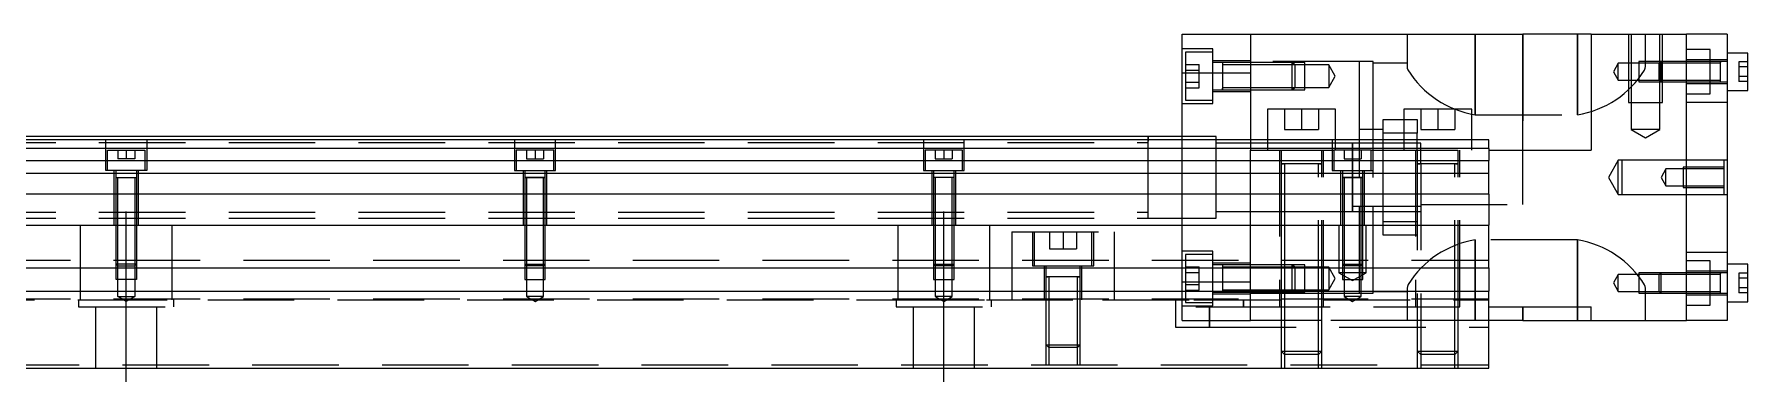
# Model space of a CAD drawing. Header units: millimetres. Extents: x -10 to 849, y -282 to 77.
# Drawn here: x 426.5 to 678, y -223.6 to -172.6 of the extents above; entities that cross this region are included whole.
import ezdxf

# ---------------------------------------------------------------- set-up
doc = ezdxf.new("R2010")
doc.units = ezdxf.units.MM
doc.linetypes.add('CENTER', pattern=[50.8, 31.75, -6.35, 6.35, -6.35])
doc.linetypes.add('DASHED', pattern=[19.05, 12.7, -6.35])
doc.layers.add('CENTER', color=1, linetype='CENTER')

msp = doc.modelspace()

# ---------------------------------------------------------------- linework, layer by layer
at = {"color": 7, "linetype": 'Continuous', "lineweight": -3}
for p, q in [((595, -178.28029), (595, -172.61)), ((595, -172.61), (605, -172.61)), ((605, -172.61), (645, -172.61)), ((605, -172.61), (605, -188.11)), ((645, -189.61), (645, -172.61)), ((655, -172.61), (645, -172.61)), ((655, -172.61), (655, -189.61)), ((655, -172.61), (669, -172.61)), ((675, -172.61), (669, -172.61)), ((669, -214.61), (669, -172.61)), ((675, -172.61), (675, -214.61)), ((678, -175.36), (675, -175.36)), ((678, -180.86), (678, -175.36)), ((595, -188.11), (595, -178.28029)), ((595, -178.28029), (605, -178.28029)), ((675, -180.86), (678, -180.86)), ((617.5, -183.61), (607.5, -183.61)), ((607.5, -183.61), (607.5, -188.11)), ((617.5, -188.11), (617.5, -183.61)), ((637.5, -183.61), (627.5, -183.61)), ((627.5, -183.61), (627.5, -188.11)), ((637.5, -188.11), (637.5, -183.61)), ((590.005, -187.61), (390.5, -187.61)), ((640, -188.11), (390.5, -188.11)), ((595, -187.61), (589.995, -187.61)), ((590, -193.61), (590, -187.609994)), ((590, -199.610006), (590, -187.609994)), ((590, -188.108756), (590, -187.61)), ((590, -198.735), (590, -188.485)), ((620, -193.61), (620, -188.609994)), ((620, -198.610006), (620, -188.609994)), ((640, -189.362272), (640, -188.11)), ((640, -189.362272), (390.5, -189.362272)), ((390.5, -191.13668), (640, -191.13668)), ((620, -189.36), (620, -189.61)), ((621, -189.36), (620, -189.36)), ((620, -190.91), (620, -192.61)), ((624.5, -189.36), (621, -189.36)), ((627.5, -189.36), (624.5, -189.36)), ((629.5, -189.36), (627.5, -189.36)), ((630, -189.36), (629.5, -189.36)), ((640, -189.362272), (640, -191.13668)), ((640, -189.61), (655, -189.61)), ((640, -193.033076), (640, -191.13668)), ((640, -193.033076), (390.5, -193.033076)), ((620, -192.61), (620, -193.61)), ((640, -196.087372), (640, -193.033076)), ((640, -196.087372), (390.5, -196.087372)), ((640, -196.087372), (640, -200.61)), ((620, -197.86), (630, -197.86)), ((0, -200.61), (640, -200.61)), ((590, -199.610006), (590, -198.735)), ((640, -206.91), (640, -200.61)), ((0, -206.91), (640, -206.91)), ((640, -206.91), (640, -210.31)), ((678, -206.36), (675, -206.36)), ((678, -211.86), (678, -206.36)), ((0, -210.31), (640, -210.31)), ((640, -221.61), (640, -210.31)), ((610, -212.61), (610, -219.61)), ((615, -219.61), (615, -212.61)), ((640, -212.61), (655, -212.61)), ((645, -214.61), (645, -212.61)), ((655, -214.61), (655, -212.61)), ((675, -211.86), (678, -211.86)), ((645, -214.61), (640, -214.61)), ((645, -214.61), (655, -214.61)), ((655, -214.61), (669, -214.61)), ((675, -214.61), (669, -214.61)), ((0, -221.61), (640, -221.61))]:
    msp.add_line(p, q, dxfattribs=at)
at = {"color": 3, "linetype": 'DASHED', "lineweight": -3}
for p, q in [((628, -172.61), (628, -177.344622)), ((638, -184.414212), (638, -172.61)), ((638, -172.61), (638, -184.414212)), ((645, -172.61), (645, -189.61)), ((653, -172.61), (653, -184.414212)), ((653, -184.414212), (653, -172.61)), ((660.500006, -172.61), (660.500006, -182.61)), ((660.9, -172.61), (660.9, -182.61)), ((663, -177.344622), (663, -172.61)), ((665.1, -182.61), (665.1, -172.61)), ((665.499994, -182.61), (665.499994, -172.61)), ((599.5, -174.760758), (595, -174.760758)), ((595.5, -175.260758), (595.5, -178.760758)), ((599.5, -175.260758), (595.5, -175.260758)), ((599.5, -182.760758), (599.5, -174.760758)), ((672.5, -174.86), (669, -174.86)), ((672.5, -181.36), (672.5, -174.86)), ((595.5, -177.028706), (597.5, -177.028706)), ((595.5, -177.894732), (597.5, -177.894732)), ((597.5, -177.894732), (597.5, -177.028706)), ((597.5, -179.626782), (597.5, -177.894732)), ((605, -176.510758), (599.5, -176.510758)), ((600.9, -176.760758), (599.5, -176.760758)), ((600.9, -176.760758), (600.895, -176.760758)), ((600.9, -176.760752), (600.9, -180.760762)), ((600.9, -176.760752), (600.9, -177.110758)), ((600.9, -176.760758), (600.9, -176.977426)), ((605, -176.760758), (600.9, -176.760758)), ((600.905, -176.760758), (600.9, -176.760758)), ((600.9, -176.977426), (600.9, -178.760758)), ((600.9, -177.110758), (600.9, -178.627714)), ((605, -177.110758), (600.9, -177.110758)), ((621, -176.61), (605, -176.61)), ((611.15, -176.760758), (605, -176.760758)), ((611.15, -176.76076), (605, -176.760762)), ((611.5, -177.110758), (605, -177.110758)), ((611.15, -178.760758), (611.15, -176.760758)), ((611.5, -177.110758), (611.15, -176.760758)), ((613, -176.760762), (611.15, -176.76076)), ((611.5, -177.110758), (611.5, -178.760758)), ((613, -177.110758), (611.5, -177.110758)), ((613, -180.760752), (613, -176.760762)), ((616.5, -177.110758), (613, -177.110758)), ((616.5, -177.110758), (616.5, -180.410758)), ((617.452628, -178.760758), (616.5, -177.110758)), ((621, -188.11), (621, -176.61)), ((623, -176.61), (621, -176.61)), ((623, -188.11), (623, -176.61)), ((628, -176.86), (623, -176.86)), ((628, -177.344622), (628.03311, -177.566202)), ((628.03311, -177.566202), (628.13006, -177.82654)), ((659, -176.86), (658.278312, -178.11)), ((658.278312, -178.11), (659, -179.36)), ((659, -179.36), (659, -176.86)), ((662, -176.86), (659, -176.86)), ((665.25, -176.610002), (662, -176.610006)), ((662, -176.610006), (662, -179.609994)), ((665, -176.86), (662, -176.86)), ((662.840926, -177.887602), (662.9594, -177.592522)), ((662.9594, -177.592522), (663, -177.344622)), ((665.25, -176.61), (665, -176.86)), ((665, -179.36), (665, -176.86)), ((669, -176.86), (665, -176.86)), ((665.25, -176.61), (665.25, -179.61)), ((669, -176.61), (665.25, -176.61)), ((669, -176.610006), (665.25, -176.610002)), ((675, -176.36), (669, -176.36)), ((674.005, -176.61), (669, -176.61)), ((674, -176.86), (669, -176.86)), ((675, -176.61), (673.995, -176.61)), ((674, -178.11), (674, -176.609994)), ((674, -179.610006), (674, -176.609994)), ((674, -178.11), (674, -176.609994)), ((674, -179.610006), (674, -176.609994)), ((674, -176.61), (674, -176.73467)), ((674, -176.734678), (674, -176.61)), ((674, -176.61), (674, -176.73467)), ((674, -176.734678), (674, -176.61)), ((674, -177.979964), (674, -176.734678)), ((674, -177.984988), (674, -176.86)), ((674, -179.48533), (674, -177.979964)), ((674, -179.36), (674, -177.984988)), ((676.7, -176.666624), (676.7, -177.388312)), ((678, -176.666624), (676.7, -176.666624)), ((676.7, -177.388312), (676.7, -178.831688)), ((678, -177.388312), (676.7, -177.388312)), ((595.5, -178.760758), (595.5, -182.260758)), ((595.5, -179.626782), (597.5, -179.626782)), ((595.5, -180.492808), (597.5, -180.492808)), ((597.5, -180.492808), (597.5, -179.626782)), ((599.5, -180.760758), (600.905, -180.760758)), ((599.5, -181.010758), (605, -181.010758)), ((600.895, -180.760758), (605, -180.760758)), ((600.9, -178.627714), (600.9, -178.893802)), ((600.9, -178.760758), (600.9, -180.760762)), ((600.9, -178.760758), (600.9, -180.54405)), ((600.9, -178.893802), (600.9, -180.410758)), ((600.9, -180.410758), (600.9, -180.760762)), ((600.9, -180.410758), (605, -180.410758)), ((600.9, -180.54405), (600.9, -180.760758)), ((600.9, -180.54405), (600.9, -180.760758)), ((600.9, -180.760758), (600.9, -180.54409)), ((605, -180.410758), (611.5, -180.410758)), ((605, -180.760752), (611.15, -180.760756)), ((605, -180.760758), (611.15, -180.760758)), ((611.15, -180.760758), (611.15, -178.760758)), ((611.15, -180.760758), (611.5, -180.410758)), ((611.15, -180.760756), (613, -180.760752)), ((611.5, -178.760758), (611.5, -180.410758)), ((611.5, -180.410758), (613, -180.410758)), ((613, -180.410758), (616.5, -180.410758)), ((616.5, -180.410758), (617.452628, -178.760758)), ((659, -179.36), (662, -179.36)), ((662, -179.36), (665, -179.36)), ((662, -179.609994), (665.25, -179.609998)), ((665, -179.36), (669, -179.36)), ((665, -179.36), (665.25, -179.61)), ((665.25, -179.609998), (669, -179.609994)), ((665.25, -179.61), (669, -179.61)), ((669, -179.36), (674, -179.36)), ((669, -179.61), (674, -179.61)), ((669, -179.86), (675, -179.86)), ((673.995, -179.61), (674, -179.61)), ((674, -179.610006), (674, -179.36)), ((674, -179.61), (674, -179.48533)), ((674, -179.61), (674.005, -179.61)), ((674, -179.61), (675, -179.61)), ((678, -178.831688), (676.7, -178.831688)), ((676.7, -178.831688), (676.7, -179.553376)), ((678, -179.553376), (676.7, -179.553376)), ((595, -182.760758), (599.5, -182.760758)), ((595.5, -182.260758), (599.5, -182.260758)), ((660.500006, -182.61), (665.499994, -182.61)), ((660.9, -182.61), (660.9, -186.61)), ((665.1, -186.61), (665.1, -182.61)), ((669, -181.36), (672.5, -181.36)), ((675, -182.61), (669, -182.61)), ((610, -183.61), (610, -186.61)), ((612.5, -183.61), (612.5, -186.61)), ((615, -183.61), (615, -186.61)), ((624.5, -185.11), (627.5, -185.11)), ((624.5, -187.11), (624.5, -185.11)), ((627.5, -185.11), (629.5, -185.11)), ((629.5, -185.11), (629.5, -187.11)), ((630, -183.61), (630, -186.61)), ((632.5, -183.61), (632.5, -186.61)), ((635, -183.61), (635, -186.61)), ((638, -184.414212), (653, -184.414212)), ((55, -188.485), (590, -188.485)), ((437, -192.61), (437, -188.11)), ((443, -188.11), (443, -192.61)), ((497, -188.11), (497, -192.61)), ((503, -192.61), (503, -188.11)), ((557, -188.11), (557, -192.61)), ((563, -192.61), (563, -188.11)), ((590, -187.61), (590, -188.284782)), ((590, -193.409962), (590, -188.108756)), ((600, -187.61), (595, -187.61)), ((595, -200.61), (595, -188.11)), ((600, -188.11), (600, -187.61)), ((600, -193.61), (600, -188.11)), ((605, -188.61), (600, -188.61)), ((605, -188.11), (605, -189.61)), ((607.5, -188.61), (605, -188.61)), ((607.5, -188.11), (607.5, -189.61)), ((617.5, -188.61), (607.5, -188.61)), ((610, -186.61), (612.5, -186.61)), ((612.5, -186.61), (615, -186.61)), ((617, -188.11), (617, -192.61)), ((617.5, -189.61), (617.5, -188.11)), ((620.005, -188.61), (617.5, -188.61)), ((621, -188.61), (619.995, -188.61)), ((620, -188.61), (620, -189.174922)), ((620, -189.17491), (620, -188.61)), ((624.5, -186.61), (621, -186.61)), ((621, -189.61), (621, -188.11)), ((624.5, -188.61), (621, -188.61)), ((623, -192.61), (623, -188.11)), ((627.5, -187.11), (624.5, -187.11)), ((624.5, -188.11), (624.5, -187.11)), ((624.5, -189.61), (624.5, -188.11)), ((627.5, -188.61), (624.5, -188.61)), ((629.5, -187.11), (627.5, -187.11)), ((627.5, -188.11), (627.5, -189.61)), ((629.5, -188.61), (627.5, -188.61)), ((629.5, -188.11), (629.5, -187.11)), ((629.5, -189.61), (629.5, -188.11)), ((630, -188.61), (629.5, -188.61)), ((630, -186.61), (632.5, -186.61)), ((630, -189.61), (630, -188.61)), ((632.5, -186.61), (635, -186.61)), ((637.5, -189.61), (637.5, -188.11)), ((663, -186.61), (660.9, -186.61)), ((660.9, -186.61), (663, -187.822436)), ((665.1, -186.61), (663, -186.61)), ((663, -187.822436), (665.1, -186.61)), ((437.25, -189.61), (442.75, -189.61)), ((437.25, -192.61), (437.25, -189.61)), ((438.75, -189.61), (438.75, -190.91)), ((440, -190.91), (438.75, -190.91)), ((440, -189.61), (440, -190.91)), ((441.25, -190.91), (440, -190.91)), ((441.25, -189.61), (441.25, -190.91)), ((442.75, -189.61), (442.75, -192.61)), ((502.75, -189.61), (497.25, -189.61)), ((497.25, -189.61), (497.25, -192.61)), ((498.75, -189.61), (498.75, -190.91)), ((498.75, -190.91), (500, -190.91)), ((500, -189.61), (500, -190.91)), ((500, -190.91), (501.25, -190.91)), ((501.25, -189.61), (501.25, -190.91)), ((502.75, -192.61), (502.75, -189.61)), ((562.75, -189.61), (557.25, -189.61)), ((557.25, -189.61), (557.25, -192.61)), ((558.75, -189.61), (558.75, -190.91)), ((558.75, -190.91), (560, -190.91)), ((560, -189.61), (560, -190.91)), ((560, -190.91), (561.25, -190.91)), ((561.25, -189.61), (561.25, -190.91)), ((562.75, -192.61), (562.75, -189.61)), ((605, -189.61), (617.25, -189.61)), ((605, -200.61), (605, -189.61)), ((609.25, -189.61), (609.25, -212.61)), ((609.5, -189.61), (609.5, -191.61)), ((615.5, -191.61), (615.5, -189.61)), ((615.75, -212.61), (615.75, -189.61)), ((622.75, -189.61), (617.25, -189.61)), ((617.25, -189.61), (617.25, -192.61)), ((618.75, -189.61), (618.75, -190.91)), ((618.75, -190.91), (620, -190.91)), ((620, -189.174922), (620, -189.5097)), ((620, -189.61), (620, -190.91)), ((620, -190.91), (621.25, -190.91)), ((620, -191.00963), (620, -192.609882)), ((621, -192.61), (621, -189.61)), ((621.25, -189.61), (621.25, -190.91)), ((622.75, -189.61), (640, -189.61)), ((622.75, -192.61), (622.75, -189.61)), ((624.5, -200.11), (624.5, -189.61)), ((629.25, -189.61), (629.25, -212.61)), ((629.5, -189.61), (629.5, -191.61)), ((630, -191.61), (630, -189.61)), ((635.5, -191.61), (635.5, -189.61)), ((635.75, -212.61), (635.75, -189.61)), ((645, -197.61), (645, -189.61)), ((659, -191.11), (657.556624, -193.61)), ((659, -196.11), (659, -191.11)), ((659.5, -191.11), (659, -191.11)), ((659.5, -191.11), (659.5, -196.11)), ((669, -191.11), (659.5, -191.11)), ((674.5, -191.11), (669, -191.11)), ((674.5, -191.11), (674.5, -196.11)), ((675, -191.11), (674.5, -191.11)), ((443, -192.61), (437, -192.61)), ((438.25, -200.61), (438.25, -192.61)), ((438.499994, -193.61), (440.001196, -193.61)), ((438.5, -193.61), (438.5, -192.61)), ((438.5, -193.61), (438.5, -193.605)), ((438.5, -193.61), (438.62467, -193.61)), ((438.5, -193.615), (438.5, -193.61)), ((438.5, -200.61), (438.5, -193.61)), ((438.62467, -193.61), (440.001196, -193.61)), ((438.75, -200.61), (438.75, -193.61)), ((440.001196, -193.61), (441.500006, -193.61)), ((440.001196, -193.61), (441.375322, -193.61)), ((441.25, -193.61), (441.25, -200.61)), ((441.375322, -193.61), (441.5, -193.61)), ((441.5, -192.61), (441.5, -193.61)), ((441.5, -193.605), (441.5, -193.61)), ((441.5, -193.61), (441.5, -193.615)), ((441.5, -193.61), (441.5, -200.61)), ((441.75, -192.61), (441.75, -200.61)), ((497, -192.61), (503, -192.61)), ((498.25, -192.61), (498.25, -200.61)), ((501.500006, -193.61), (498.499994, -193.61)), ((499.998804, -193.61), (498.499994, -193.61)), ((498.5, -192.61), (498.5, -193.61)), ((498.5, -193.605), (498.5, -193.61)), ((498.5, -193.61), (498.62467, -193.61)), ((498.624678, -193.61), (498.5, -193.61)), ((498.5, -193.61), (498.5, -193.615)), ((498.5, -193.61), (498.5, -200.61)), ((498.62467, -193.61), (501.375392, -193.61)), ((499.998804, -193.61), (498.624678, -193.61)), ((498.75, -193.61), (498.75, -200.61)), ((501.500006, -193.61), (499.998804, -193.61)), ((501.37533, -193.61), (499.998804, -193.61)), ((501.25, -200.61), (501.25, -193.61)), ((501.5, -193.61), (501.37533, -193.61)), ((501.375392, -193.61), (501.5, -193.61)), ((501.5, -193.61), (501.5, -192.61)), ((501.5, -193.61), (501.5, -193.605)), ((501.5, -193.615), (501.5, -193.61)), ((501.5, -200.61), (501.5, -193.61)), ((501.75, -200.61), (501.75, -192.61)), ((557, -192.61), (563, -192.61)), ((558.25, -192.61), (558.25, -200.61)), ((559.998804, -193.61), (558.499994, -193.61)), ((558.5, -192.61), (558.5, -193.61)), ((558.5, -193.605), (558.5, -193.61)), ((558.624678, -193.61), (558.5, -193.61)), ((558.5, -193.61), (558.5, -200.61)), ((558.5, -193.61), (558.5, -193.615)), ((559.998804, -193.61), (558.624678, -193.61)), ((558.75, -193.61), (558.75, -200.61)), ((561.500006, -193.61), (559.998804, -193.61)), ((561.37533, -193.61), (559.998804, -193.61)), ((561.25, -200.61), (561.25, -193.61)), ((561.5, -193.61), (561.37533, -193.61)), ((561.5, -193.61), (561.5, -192.61)), ((561.5, -193.61), (561.5, -193.605)), ((561.5, -200.61), (561.5, -193.61)), ((561.5, -193.615), (561.5, -193.61)), ((561.75, -200.61), (561.75, -192.61)), ((590, -199.609164), (590, -193.409962)), ((600, -199.61), (600, -193.61)), ((615.500006, -191.61), (609.499994, -191.61)), ((615.500006, -191.61), (609.499994, -191.61)), ((615.500006, -191.61), (609.499994, -191.61)), ((609.5, -191.605), (609.5, -191.61)), ((609.5, -191.61), (609.84965, -191.61)), ((609.849602, -191.61), (609.5, -191.61)), ((609.5, -191.61), (609.5, -191.615)), ((609.5, -191.61), (609.5, -200.61)), ((615.15035, -191.61), (609.849602, -191.61)), ((610, -191.61), (610, -200.61)), ((615, -212.61), (615, -191.61)), ((615.150204, -191.61), (615.5, -191.61)), ((615.5, -191.61), (615.15035, -191.61)), ((615.5, -191.61), (615.5, -191.605)), ((615.5, -191.615), (615.5, -191.61)), ((615.5, -212.61), (615.5, -191.61)), ((617, -192.61), (623, -192.61)), ((618.25, -192.61), (618.25, -200.61)), ((621.500006, -193.61), (618.499994, -193.61)), ((620, -193.61), (618.499994, -193.61)), ((618.5, -192.61), (618.5, -193.61)), ((618.5, -193.605), (618.5, -193.61)), ((618.5, -193.61), (618.62467, -193.61)), ((618.624678, -193.61), (618.5, -193.61)), ((618.5, -193.61), (618.5, -193.615)), ((618.5, -193.61), (618.5, -200.61)), ((618.62467, -193.61), (621.375392, -193.61)), ((619.998804, -193.61), (618.624678, -193.61)), ((618.75, -193.61), (618.75, -200.61)), ((621.37533, -193.61), (619.998804, -193.61)), ((620, -192.609882), (620, -193.409974)), ((620, -193.409974), (620, -193.61)), ((621.500006, -193.61), (620, -193.61)), ((620, -193.61), (620, -197.86)), ((620, -193.61), (620, -198.045962)), ((621, -193.61), (621, -192.61)), ((621, -210.61), (621, -193.61)), ((621.25, -200.61), (621.25, -193.61)), ((621.5, -193.61), (621.37533, -193.61)), ((621.375392, -193.61), (621.5, -193.61)), ((621.5, -193.61), (621.5, -192.61)), ((621.5, -193.61), (621.5, -193.605)), ((621.5, -193.615), (621.5, -193.61)), ((621.5, -200.61), (621.5, -193.61)), ((621.75, -200.61), (621.75, -192.61)), ((623, -193.61), (623, -192.61)), ((623, -210.61), (623, -193.61)), ((635.500006, -191.61), (629.499994, -191.61)), ((635.500006, -191.61), (629.499994, -191.61)), ((629.5, -191.605), (629.5, -191.61)), ((629.5, -191.61), (629.84965, -191.61)), ((629.849602, -191.61), (629.5, -191.61)), ((629.5, -191.61), (629.5, -212.61)), ((629.5, -191.61), (629.5, -191.615)), ((635.15035, -191.61), (629.849602, -191.61)), ((630, -191.61), (630, -212.61)), ((635, -212.61), (635, -191.61)), ((635.150204, -191.61), (635.5, -191.61)), ((635.5, -191.61), (635.15035, -191.61)), ((635.5, -191.61), (635.5, -191.605)), ((635.5, -212.61), (635.5, -191.61)), ((635.5, -191.615), (635.5, -191.61)), ((657.556624, -193.61), (659, -196.11)), ((666, -192.36), (665.278312, -193.61)), ((665.278312, -193.61), (666, -194.86)), ((666, -194.86), (666, -192.36)), ((668.5, -192.36), (666, -192.36)), ((668.5, -192.110006), (668.5, -195.109994)), ((669, -192.110006), (668.5, -192.110006)), ((674.5, -192.36), (668.5, -192.36)), ((674.5, -192.110006), (669, -192.110006)), ((659, -196.11), (659.5, -196.11)), ((659.5, -196.11), (669, -196.11)), ((666, -194.86), (668.5, -194.86)), ((668.5, -194.86), (674.5, -194.86)), ((668.5, -195.109994), (669, -195.109994)), ((669, -195.109994), (674.5, -195.109994)), ((669, -196.11), (674.5, -196.11)), ((674.5, -196.11), (675, -196.11)), ((600, -198.61), (605, -198.61)), ((605, -198.61), (609.5, -198.61)), ((609.5, -198.61), (610, -198.61)), ((610, -198.61), (620.005, -198.61)), ((619.995, -198.61), (629.5, -198.61)), ((620, -198.610006), (620, -197.86)), ((620, -198.61), (620, -198.045962)), ((620, -198.045962), (620, -198.61)), ((620.005, -198.61), (629.5, -198.61)), ((629.5, -198.61), (630, -198.61)), ((630, -197.61), (645, -197.61)), ((55, -198.735), (590, -198.735)), ((55, -199.61), (590, -199.61)), ((433.291796, -211.61), (433.291796, -200.61)), ((438.5, -206.36), (438.5, -200.61)), ((438.500002, -206.36), (438.500006, -200.61)), ((438.75, -206.61), (438.75, -200.61)), ((441.25, -200.61), (441.25, -206.61)), ((441.499994, -200.61), (441.499998, -206.36)), ((441.5, -200.61), (441.5, -206.36)), ((446.708204, -200.61), (446.708204, -211.61)), ((498.5, -200.61), (498.5, -206.36)), ((498.500006, -200.61), (498.500002, -206.36)), ((498.75, -200.61), (498.75, -206.61)), ((501.25, -206.61), (501.25, -200.61)), ((501.499998, -206.36), (501.499994, -200.61)), ((501.5, -206.36), (501.5, -200.61)), ((553.291796, -211.61), (553.291796, -200.61)), ((558.5, -200.61), (558.5, -206.36)), ((558.500006, -200.61), (558.500002, -206.36)), ((558.75, -200.61), (558.75, -206.61)), ((561.25, -206.61), (561.25, -200.61)), ((561.499998, -206.36), (561.499994, -200.61)), ((561.5, -206.36), (561.5, -200.61)), ((566.708204, -200.61), (566.708204, -211.61)), ((589.995, -199.61), (590, -199.61)), ((590, -199.61), (590, -199.609164)), ((590, -199.61), (595, -199.61)), ((590, -199.61), (590.005, -199.61)), ((595, -199.61), (600, -199.61)), ((595, -206.91), (595, -200.61)), ((605, -206.91), (605, -200.61)), ((609.5, -200.61), (609.5, -206.91)), ((610, -200.61), (610, -206.91)), ((618, -200.61), (618, -207.61)), ((618.5, -200.61), (618.5, -206.36)), ((618.500006, -200.61), (618.500006, -206.360006)), ((618.75, -200.61), (618.75, -206.61)), ((621.25, -206.61), (621.25, -200.61)), ((621.499994, -206.360006), (621.499994, -200.61)), ((621.5, -206.36), (621.5, -200.61)), ((622, -207.61), (622, -200.61)), ((624.5, -200.11), (629.5, -200.11)), ((624.5, -202.11), (624.5, -200.11)), ((570, -201.61), (585, -201.61)), ((570, -201.61), (570, -206.91)), ((573, -201.61), (573, -206.61)), ((573.25, -201.61), (573.25, -206.61)), ((575.5, -201.61), (575.5, -204.11)), ((577.5, -201.61), (577.5, -204.11)), ((579.5, -201.61), (579.5, -204.11)), ((581.75, -206.61), (581.75, -201.61)), ((582, -206.61), (582, -201.61)), ((585, -201.61), (585, -206.91)), ((629.5, -202.11), (624.5, -202.11)), ((653, -202.805788), (638, -202.805788)), ((638, -214.61), (638, -202.805788)), ((638, -202.805788), (638, -212.61)), ((653, -202.805788), (653, -214.61)), ((653, -212.61), (653, -202.805788)), ((0, -205.76), (640, -205.76)), ((575.5, -204.11), (577.5, -204.11)), ((577.5, -204.11), (579.5, -204.11)), ((599.5, -204.459242), (595, -204.459242)), ((595.5, -204.959242), (595.5, -206.91)), ((599.5, -204.959242), (595.5, -204.959242)), ((599.5, -212.459242), (599.5, -204.459242)), ((605, -206.209242), (599.5, -206.209242)), ((669, -204.61), (675, -204.61)), ((672.5, -205.86), (669, -205.86)), ((672.5, -212.36), (672.5, -205.86)), ((441.5, -206.36), (438.5, -206.36)), ((438.75, -206.61), (438.5, -206.36)), ((438.500006, -206.91), (438.500002, -206.36)), ((438.500006, -208.61), (438.500006, -206.91)), ((441.499994, -208.61), (438.500006, -208.61)), ((438.75, -206.61), (441.25, -206.61)), ((438.75, -208.61), (438.75, -206.61)), ((438.75, -211.11), (438.75, -208.61)), ((441.5, -206.36), (441.25, -206.61)), ((441.25, -206.61), (441.25, -208.61)), ((441.25, -208.61), (441.25, -211.11)), ((441.499998, -206.36), (441.499994, -206.91)), ((441.499994, -206.91), (441.499994, -208.61)), ((498.5, -206.36), (501.5, -206.36)), ((498.5, -206.36), (498.75, -206.61)), ((498.500002, -206.36), (498.500006, -206.91)), ((498.500006, -206.91), (498.500006, -208.61)), ((498.500006, -208.61), (501.499994, -208.61)), ((501.25, -206.61), (498.75, -206.61)), ((498.75, -206.61), (498.75, -208.61)), ((498.75, -208.61), (498.75, -211.11)), ((501.25, -206.61), (501.5, -206.36)), ((501.25, -208.61), (501.25, -206.61)), ((501.25, -211.11), (501.25, -208.61)), ((501.499994, -206.91), (501.499998, -206.36)), ((501.499994, -208.61), (501.499994, -206.91)), ((558.5, -206.36), (561.5, -206.36)), ((558.5, -206.36), (558.75, -206.61)), ((558.500002, -206.36), (558.500006, -206.91)), ((558.500006, -206.91), (558.500006, -208.61)), ((558.500006, -208.61), (561.499994, -208.61)), ((561.25, -206.61), (558.75, -206.61)), ((558.75, -206.61), (558.75, -208.61)), ((558.75, -208.61), (558.75, -211.11)), ((561.25, -206.61), (561.5, -206.36)), ((561.25, -208.61), (561.25, -206.61)), ((561.25, -211.11), (561.25, -208.61)), ((561.499994, -206.91), (561.499998, -206.36)), ((561.499994, -208.61), (561.499994, -206.91)), ((570, -206.91), (570, -210.31)), ((573, -206.61), (582, -206.61)), ((574.75, -206.61), (574.75, -211.61)), ((580.000006, -208.21), (574.999994, -208.21)), ((580.000006, -208.21), (574.999994, -208.21)), ((575, -206.61), (575, -206.91)), ((575, -206.91), (575, -208.21)), ((575, -208.205), (575, -208.21)), ((575, -208.21), (575.257448, -208.21)), ((575.257468, -208.21), (575, -208.21)), ((575, -208.21), (575, -210.31)), ((575, -208.21), (575, -208.215)), ((579.742552, -208.21), (575.257468, -208.21)), ((575.4, -208.21), (575.4, -210.31)), ((579.6, -210.31), (579.6, -208.21)), ((580, -208.21), (579.742552, -208.21)), ((579.742602, -208.21), (580, -208.21)), ((580, -206.91), (580, -206.61)), ((580, -208.21), (580, -206.91)), ((580, -208.21), (580, -208.205)), ((580, -210.31), (580, -208.21)), ((580, -208.215), (580, -208.21)), ((580.25, -211.61), (580.25, -206.61)), ((585, -206.91), (585, -210.31)), ((595, -208.93971), (595, -206.91)), ((595.5, -206.727192), (597.5, -206.727192)), ((595.5, -206.91), (595.5, -208.459242)), ((595.5, -207.593218), (597.5, -207.593218)), ((595.5, -208.459242), (595.5, -210.31)), ((597.5, -207.593218), (597.5, -206.727192)), ((597.5, -209.325268), (597.5, -207.593218)), ((600.9, -206.459242), (599.5, -206.459242)), ((600.9, -206.459242), (600.895, -206.459242)), ((600.9, -206.459238), (600.9, -206.91)), ((600.9, -206.459242), (600.9, -206.67591)), ((605, -206.459242), (600.9, -206.459242)), ((600.905, -206.459242), (600.9, -206.459242)), ((600.9, -206.67591), (600.9, -206.909676)), ((605, -206.809242), (600.9, -206.809242)), ((600.9, -206.909676), (600.9, -207.044256)), ((600.9, -206.91), (600.9, -207.044252)), ((600.9, -207.044252), (600.9, -208.319196)), ((600.9, -207.044256), (600.9, -208.459242)), ((600.9, -208.319196), (600.9, -208.599288)), ((600.9, -208.459242), (600.9, -209.874302)), ((600.9, -208.599288), (600.9, -209.874304)), ((609.5, -206.459242), (605, -206.459242)), ((609.5, -206.459248), (605, -206.459248)), ((609.5, -206.809242), (605, -206.809242)), ((605, -210.31), (605, -206.91)), ((610, -206.459242), (609.5, -206.459242)), ((610, -206.459248), (609.5, -206.459248)), ((610, -206.809242), (609.5, -206.809242)), ((609.5, -206.91), (609.5, -210.31)), ((611.15, -206.459242), (610, -206.459242)), ((611.15, -206.459244), (610, -206.459248)), ((611.5, -206.809242), (610, -206.809242)), ((610, -206.91), (610, -210.31)), ((611.15, -206.91), (611.15, -206.459242)), ((611.5, -206.809242), (611.15, -206.459242)), ((613, -206.459248), (611.15, -206.459244)), ((611.15, -208.459242), (611.15, -206.91)), ((611.15, -210.31), (611.15, -208.459242)), ((611.5, -206.809242), (611.5, -206.91)), ((613, -206.809242), (611.5, -206.809242)), ((611.5, -206.91), (611.5, -208.459242)), ((611.5, -208.459242), (611.5, -210.109242)), ((613, -206.91), (613, -206.459248)), ((616.5, -206.809242), (613, -206.809242)), ((613, -210.31), (613, -206.91)), ((616.5, -206.809242), (616.5, -210.109242)), ((617.452628, -208.459242), (616.5, -206.809242)), ((616.5, -210.109242), (617.452628, -208.459242)), ((622, -207.61), (618, -207.61)), ((618, -207.61), (620, -208.7647)), ((618.5, -206.36), (621.5, -206.36)), ((618.5, -206.36), (618.75, -206.61)), ((618.500006, -206.360006), (618.500006, -206.91)), ((618.500006, -206.91), (618.500006, -208.61)), ((618.500006, -208.61), (621.499994, -208.61)), ((621.25, -206.61), (618.75, -206.61)), ((618.75, -206.61), (618.75, -208.61)), ((618.75, -208.61), (618.75, -211.11)), ((620, -208.7647), (622, -207.61)), ((621.25, -206.61), (621.5, -206.36)), ((621.25, -208.61), (621.25, -206.61)), ((621.25, -211.11), (621.25, -208.61)), ((621.499994, -206.91), (621.499994, -206.360006)), ((621.499994, -208.61), (621.499994, -206.91)), ((659, -207.86), (658.278312, -209.11)), ((659, -210.36), (659, -207.86)), ((662, -207.86), (659, -207.86)), ((665.25, -207.610002), (662, -207.610006)), ((662, -207.610006), (662, -210.609994)), ((665, -207.86), (662, -207.86)), ((665.25, -207.61), (665, -207.86)), ((665, -210.36), (665, -207.86)), ((669, -207.86), (665, -207.86)), ((665.25, -207.61), (665.25, -210.61)), ((669, -207.61), (665.25, -207.61)), ((669, -207.610006), (665.25, -207.610002)), ((675, -207.36), (669, -207.36)), ((674.005, -207.61), (669, -207.61)), ((674, -207.86), (669, -207.86)), ((675, -207.61), (673.995, -207.61)), ((674, -209.11), (674, -207.609994)), ((674, -210.610006), (674, -207.609994)), ((674, -207.86), (674, -207.609994)), ((674, -207.61), (674, -207.73467)), ((674, -207.734678), (674, -207.61)), ((674, -207.734678), (674, -207.61)), ((674, -208.979964), (674, -207.734678)), ((674, -208.984988), (674, -207.86)), ((676.7, -207.666624), (676.7, -208.388312)), ((678, -207.666624), (676.7, -207.666624)), ((678, -208.388312), (676.7, -208.388312)), ((676.7, -208.388312), (676.7, -209.831688)), ((438.75, -211.11), (441.25, -211.11)), ((440, -211.831688), (438.75, -211.11)), ((441.25, -211.11), (440, -211.831688)), ((501.25, -211.11), (498.75, -211.11)), ((498.75, -211.11), (500, -211.831688)), ((500, -211.831688), (501.25, -211.11)), ((561.25, -211.11), (558.75, -211.11)), ((558.75, -211.11), (560, -211.831688)), ((560, -211.831688), (561.25, -211.11)), ((570, -210.31), (570, -211.61)), ((575, -210.31), (575, -211.61)), ((575.4, -210.31), (575.4, -211.61)), ((579.6, -211.61), (579.6, -210.31)), ((580, -211.61), (580, -210.31)), ((585, -210.31), (585, -211.61)), ((595, -210.31), (595, -208.93971)), ((595, -208.93971), (605, -208.93971)), ((595, -211.61), (595, -210.31)), ((595.5, -209.325268), (597.5, -209.325268)), ((595.5, -210.191294), (597.5, -210.191294)), ((595.5, -210.31), (595.5, -211.61)), ((597.5, -210.191294), (597.5, -209.325268)), ((599.5, -210.459242), (600.9, -210.459242)), ((599.5, -210.709242), (605, -210.709242)), ((600.895, -210.459242), (600.9, -210.459242)), ((600.9, -209.874302), (600.9, -210.242534)), ((600.9, -209.874304), (600.9, -210.31)), ((600.9, -210.109242), (605, -210.109242)), ((600.9, -210.242534), (600.9, -210.310154)), ((600.9, -210.31), (600.9, -210.459248)), ((600.9, -210.310154), (600.9, -210.459242)), ((600.9, -210.459242), (605, -210.459242)), ((600.9, -210.459242), (600.905, -210.459242)), ((605, -210.109242), (609.5, -210.109242)), ((605, -212.61), (605, -210.31)), ((605, -210.459238), (609.5, -210.459238)), ((605, -210.459242), (609.5, -210.459242)), ((605, -210.61), (609.5, -210.61)), ((609.5, -210.109242), (610, -210.109242)), ((609.5, -210.31), (609.5, -212.61)), ((609.5, -210.459238), (610, -210.459238)), ((609.5, -210.459242), (610, -210.459242)), ((609.5, -210.61), (610, -210.61)), ((610, -210.109242), (611.5, -210.109242)), ((610, -210.31), (610, -212.61)), ((610, -210.459238), (611.15, -210.45924)), ((610, -210.459242), (611.15, -210.459242)), ((610, -210.61), (621, -210.61)), ((611.15, -210.459242), (611.15, -210.31)), ((611.15, -210.459242), (611.299242, -210.31)), ((611.15, -210.45924), (613, -210.459238)), ((611.299242, -210.31), (611.5, -210.109242)), ((611.5, -210.109242), (613, -210.109242)), ((613, -210.109242), (616.5, -210.109242)), ((613, -210.459238), (613, -210.31)), ((621.25, -211.11), (618.75, -211.11)), ((618.75, -211.11), (620, -211.831688)), ((620, -211.831688), (621.25, -211.11)), ((621, -210.61), (623, -210.61)), ((623, -210.36), (628, -210.36)), ((628.04045, -209.62777), (628, -209.875378)), ((628, -209.875378), (628, -214.61)), ((628.157746, -209.335106), (628.04045, -209.62777)), ((658.278312, -209.11), (659, -210.36)), ((659, -210.36), (662, -210.36)), ((662, -210.36), (665, -210.36)), ((662, -210.609994), (665.25, -210.609998)), ((662.96713, -209.654484), (662.869204, -209.391862)), ((663, -209.875378), (662.96713, -209.654484)), ((663, -214.61), (663, -209.875378)), ((665, -210.36), (669, -210.36)), ((665, -210.36), (665.25, -210.61)), ((665.25, -210.609998), (669, -210.609994)), ((665.25, -210.61), (669, -210.61)), ((669, -210.36), (674, -210.36)), ((669, -210.61), (674, -210.61)), ((669, -210.86), (675, -210.86)), ((673.995, -210.61), (674, -210.61)), ((674, -210.48533), (674, -208.979964)), ((674, -210.36), (674, -208.984988)), ((674, -210.610006), (674, -210.36)), ((674, -210.61), (674, -210.48533)), ((674, -210.61), (675, -210.61)), ((674, -210.61), (674.005, -210.61)), ((676.7, -209.831688), (676.7, -210.553376)), ((678, -209.831688), (676.7, -209.831688)), ((678, -210.553376), (676.7, -210.553376)), ((0, -211.46), (640, -211.46)), ((356.708204, -211.61), (583.291796, -211.61)), ((433, -211.61), (433, -212.61)), ((433, -212.61), (447, -212.61)), ((433.291796, -211.61), (446.708204, -211.61)), ((435.5, -212.61), (435.5, -221.61)), ((444.5, -221.61), (444.5, -212.61)), ((447, -212.61), (447, -211.61)), ((553, -211.61), (553, -212.61)), ((553, -212.61), (567, -212.61)), ((553.291796, -211.61), (566.708204, -211.61)), ((555.5, -212.61), (555.5, -221.61)), ((564.5, -221.61), (564.5, -212.61)), ((567, -212.61), (567, -211.61)), ((575, -211.61), (575, -218.21)), ((575.000006, -211.61), (575.000006, -218.210006)), ((575.4, -211.61), (575.4, -218.61)), ((579.6, -218.61), (579.6, -211.61)), ((579.999994, -218.210006), (579.999994, -211.61)), ((580, -218.21), (580, -211.61)), ((583.291796, -211.61), (596.708204, -211.61)), ((594, -211.61), (594, -212.61)), ((594, -212.61), (594, -215.61)), ((595, -214.61), (595, -211.61)), ((595, -212.459242), (599.5, -212.459242)), ((595.5, -211.61), (595.5, -211.959242)), ((595.5, -211.959242), (599.5, -211.959242)), ((596.708204, -211.61), (640, -211.61)), ((597, -212.61), (604, -212.61)), ((599, -215.61), (599, -212.61)), ((599, -212.61), (599, -214.61)), ((604, -212.61), (604, -211.61)), ((604, -211.61), (604, -212.61)), ((604, -212.61), (640, -212.61)), ((605, -214.61), (605, -212.61)), ((609.5, -212.61), (609.5, -219.11)), ((609.500006, -212.61), (609.500006, -219.110006)), ((615.499994, -219.110006), (615.499994, -212.61)), ((615.5, -219.11), (615.5, -212.61)), ((629.5, -212.61), (629.5, -219.11)), ((629.500006, -212.61), (629.500006, -219.110006)), ((630, -212.61), (630, -219.61)), ((635, -219.61), (635, -212.61)), ((635.499994, -219.110006), (635.499994, -212.61)), ((635.5, -219.11), (635.5, -212.61)), ((638, -212.61), (638, -214.61)), ((645, -212.61), (645, -214.61)), ((653, -214.61), (653, -212.61)), ((669, -212.36), (672.5, -212.36)), ((594, -215.61), (599, -215.61)), ((595, -214.61), (605, -214.61)), ((599, -214.61), (599, -215.61)), ((599, -215.61), (640, -215.61)), ((609.5, -214.61), (605, -214.61)), ((610, -214.61), (609.5, -214.61)), ((615, -214.61), (610, -214.61)), ((615.5, -214.61), (615, -214.61)), ((629.5, -214.61), (615.5, -214.61)), ((630, -214.61), (629.5, -214.61)), ((635, -214.61), (630, -214.61)), ((635.5, -214.61), (635, -214.61)), ((640, -214.61), (635.5, -214.61)), ((575, -218.21), (580, -218.21)), ((575, -218.21), (575.4, -218.61)), ((575.000006, -218.210006), (575.000006, -221.11)), ((579.6, -218.61), (575.4, -218.61)), ((575.4, -218.61), (575.4, -221.11)), ((579.6, -218.61), (580, -218.21)), ((579.6, -221.11), (579.6, -218.61)), ((579.999994, -221.11), (579.999994, -218.210006)), ((77.499994, -221.11), (640, -221.11)), ((609.5, -219.11), (615.5, -219.11)), ((609.5, -219.11), (610, -219.61)), ((609.500006, -219.110006), (609.500006, -221.61)), ((615, -219.61), (610, -219.61)), ((610, -219.61), (610, -221.61)), ((615, -219.61), (615.5, -219.11)), ((615, -221.61), (615, -219.61)), ((615.499994, -221.61), (615.499994, -219.110006)), ((629.5, -219.11), (635.5, -219.11)), ((629.5, -219.11), (630, -219.61)), ((629.500006, -219.110006), (629.500006, -221.61)), ((635, -219.61), (630, -219.61)), ((630, -219.61), (630, -221.61)), ((635, -219.61), (635.5, -219.11)), ((635, -221.61), (635, -219.61)), ((635.499994, -221.61), (635.499994, -219.110006))]:
    msp.add_line(p, q, dxfattribs=at)
for centre, radius, start, end in [((640.201275, -170.428539), 14.157848, 211.50258976, 261.05531002), ((650.815867, -170.438484), 14.145367, 278.88236378, 328.22318375), ((640.183807, -216.780381), 14.144196, 98.88176758, 148.23855413), ((650.758198, -216.852636), 14.224613, 31.634421, 80.93236938)]:
    msp.add_arc(centre, radius, start, end, dxfattribs=at)
at = {"layer": 'CENTER', "color": 1, "linetype": 'CENTER', "lineweight": -3}
for p, q in [((440, -223.61), (440, -198.61)), ((560, -223.61), (560, -198.61))]:
    msp.add_line(p, q, dxfattribs=at)

doc.saveas('drawing.dxf')
